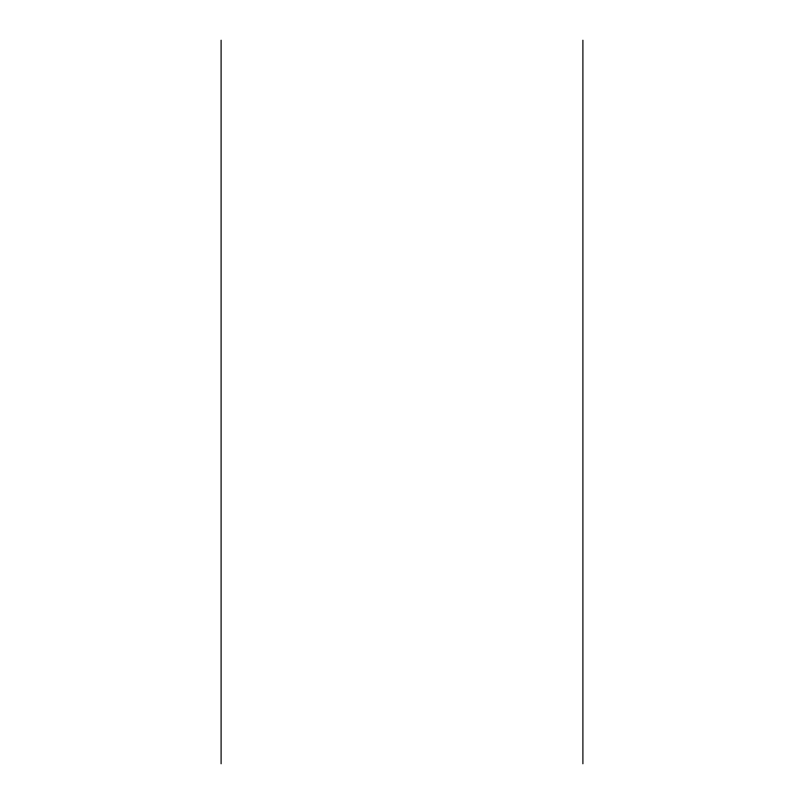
<?xml version="1.0" encoding="UTF-8"?>
<svg xmlns="http://www.w3.org/2000/svg" width="804" height="804" viewBox="0 0 804 804"><rect width="100%" height="100%" fill="white"/><g stroke="black" fill="none" stroke-linecap="round" stroke-linejoin="round"><path stroke-width="1.21" d="M582.9 40.2L582.9 763.8M221.1 40.2L221.1 763.8"/></g></svg>
